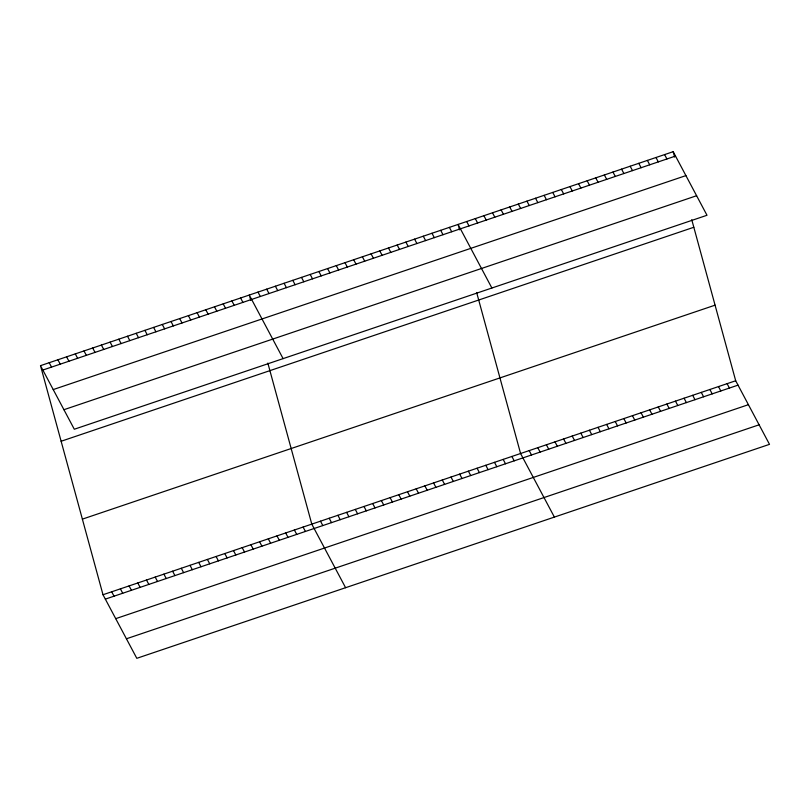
<?xml version="1.0" encoding="UTF-8"?>
<svg xmlns="http://www.w3.org/2000/svg" width="810" height="810" viewBox="0 0 810 810"><rect width="100%" height="100%" fill="white"/><g stroke="black" fill="none" stroke-linecap="round" stroke-linejoin="round"><path stroke-width="1.21" d="M40.5 365.654L673.191 151.683L706.998 215.268L74.307 429.239L40.5 365.654L103.002 594.732L136.809 658.317L769.5 444.346L735.693 380.761L691.76 219.712M42.839 370.048L675.53 156.067M53.217 389.58L685.918 175.608M63.919 409.708L696.62 195.726M61.125 441.258L693.816 227.276M82.377 519.139L715.068 305.167M103.002 594.732L735.693 380.761M105.33 599.127L738.021 385.145M115.719 618.658L748.41 404.686M126.421 638.786L759.112 424.804M664.595 154.589L666.924 158.983M655.989 157.505L658.317 161.889M647.382 160.41L649.711 164.805M638.776 163.316L641.115 167.71M630.17 166.232L632.509 170.616M621.564 169.138L623.903 173.532M727.086 383.667L729.425 388.061M612.957 172.054L615.296 176.438M718.48 386.583L720.819 390.967M604.361 174.96L606.69 179.354M709.874 389.488L712.213 393.883M595.755 177.876L598.084 182.26M701.278 392.394L703.606 396.789M587.149 180.782L589.477 185.176M692.671 395.31L695 399.694M578.542 183.688L580.881 188.082M684.065 398.216L686.394 402.61M569.936 186.604L572.275 190.988M675.459 401.132L677.798 405.516M561.33 189.51L563.669 193.904M666.853 404.038L669.192 408.432M552.734 192.426L555.063 196.81M658.246 406.954L660.585 411.338M544.128 195.331L546.456 199.726M649.64 409.86L651.979 414.254M535.521 198.237L537.85 202.632M641.044 412.766L643.373 417.16M526.915 201.153L529.254 205.537M632.438 415.682L634.767 420.066M518.309 204.059L520.648 208.453M623.832 418.588L626.16 422.982M509.703 206.975L512.042 211.359M615.225 421.504L617.564 425.888M501.106 209.881L503.435 214.275M606.619 424.41L608.958 428.804M492.5 212.797L494.829 217.181M598.013 427.315L600.352 431.71M483.894 215.703L486.223 220.097M589.417 430.231L591.745 434.616M475.288 218.609L477.627 223.003M580.81 433.137L583.139 437.532M466.681 221.525L469.02 225.909M572.204 436.053L574.533 440.438M491.883 288.016L458.075 224.431L459.553 229.827M563.598 438.959L565.937 443.353M449.378 227.377L451.717 231.761M554.992 441.875L557.331 446.259M440.68 230.313L443.009 234.708M546.385 444.781L548.724 449.165M431.983 233.26L434.312 237.654M537.789 447.687L540.118 452.081M423.276 236.206L425.615 240.59M529.183 450.603L531.512 454.987M414.578 239.142L416.917 243.537M554.384 517.094L520.577 453.509L476.644 292.471M405.881 242.089L408.22 246.473M511.88 456.455L514.208 460.839M397.183 245.025L399.512 249.419M503.172 459.392L505.511 463.786M388.486 247.971L390.815 252.356M494.475 462.338L496.813 466.732M379.779 250.908L382.117 255.302M485.777 465.284L488.116 469.668M371.081 253.854L373.42 258.248M477.08 468.22L479.409 472.615M362.384 256.8L364.723 261.184M468.382 471.167L470.711 475.551M353.686 259.737L356.015 264.131M459.675 474.103L462.014 478.497M344.989 262.683L347.318 267.067M450.978 477.05L453.317 481.434M336.282 265.619L338.62 270.014M442.28 479.986L444.609 484.38M327.584 268.566L329.923 272.96M433.583 482.932L435.912 487.326M318.887 271.512L321.216 275.896M424.875 485.878L427.214 490.263M310.19 274.448L312.518 278.842M416.178 488.815L418.517 493.209M301.482 277.395L303.821 281.779M407.481 491.761L409.819 496.145M292.785 280.331L295.123 284.725M398.783 494.697L401.112 499.092M284.087 283.277L286.426 287.661M390.086 497.644L392.415 502.038M275.39 286.214L277.719 290.608M381.378 500.59L383.717 504.974M266.692 289.16L269.021 293.554M372.681 503.526L375.02 507.921M257.985 292.106L260.324 296.49M363.984 506.473L366.322 510.857M283.095 358.627L249.288 295.042L250.766 300.449M355.286 509.409L357.615 513.803M240.59 297.989L242.919 302.373M346.589 512.355L348.918 516.74M231.893 300.925L234.222 305.319M337.881 515.292L340.22 519.686M223.195 303.871L225.524 308.266M329.184 518.238L331.523 522.632M214.488 306.818L216.827 311.202M320.487 521.184L322.815 525.568M205.791 309.754L208.13 314.148M345.597 587.706L311.789 524.121L267.847 363.082M197.093 312.7L199.422 317.085M303.082 527.067L305.421 531.451M188.396 315.637L190.725 320.031M294.384 530.003L296.723 534.397M179.688 318.583L182.027 322.967M285.687 532.95L288.026 537.344M170.991 321.529L173.33 325.914M276.99 535.896L279.318 540.28M162.294 324.466L164.632 328.86M268.292 538.832L270.621 543.226M153.596 327.412L155.925 331.796M259.585 541.779L261.924 546.163M144.899 330.348L147.228 334.743M250.887 544.715L253.226 549.109M136.191 333.295L138.53 337.679M242.19 547.661L244.529 552.045M127.494 336.231L129.833 340.625M233.493 550.597L235.821 554.992M118.797 339.177L121.125 343.572M224.795 553.544L227.124 557.938M110.099 342.124L112.428 346.508M216.088 556.49L218.427 560.874M101.402 345.06L103.731 349.454M207.39 559.426L209.729 563.821M92.694 348.006L95.033 352.391M198.693 562.373L201.022 566.757M83.997 350.943L86.336 355.337M189.996 565.309L192.324 569.703M75.3 353.889L77.628 358.283M181.288 568.255L183.627 572.65M66.602 356.835L68.931 361.219M172.591 571.202L174.93 575.586M57.895 359.772L60.234 364.166M163.893 574.138L166.232 578.532M49.197 362.718L51.536 367.102M155.196 577.085L157.525 581.469M146.499 580.021L148.827 584.415M137.791 582.967L140.13 587.361M129.094 585.913L131.433 590.298M120.396 588.85L122.725 593.244M111.699 591.796L114.028 596.18M673.191 151.683L674.669 157.079"/></g></svg>
